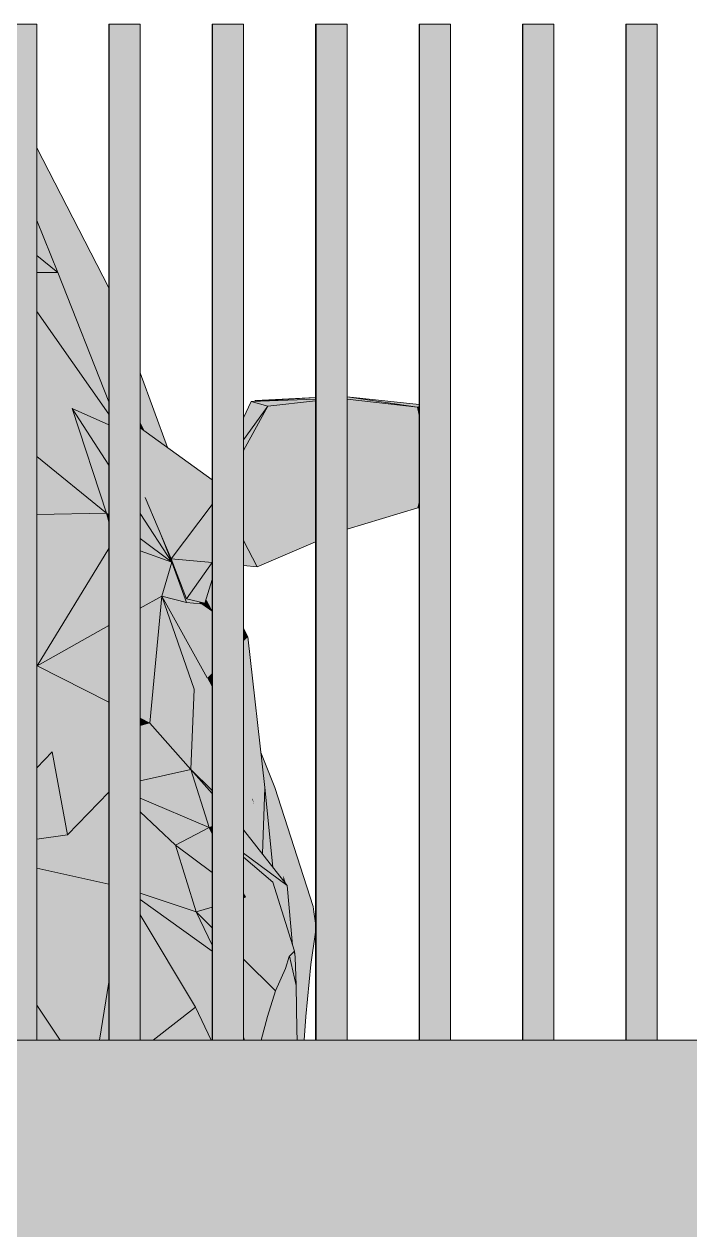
# Model space of a CAD drawing. Header units: millimetres. Extents: x 365175 to 2667127, y -330297 to -162108.
# Drawn here: x 1906639 to 1907282, y -319094 to -317931 of the extents above; entities that cross this region are included whole.
import ezdxf

# ---------------------------------------------------------------- set-up
doc = ezdxf.new("R2010")
doc.units = ezdxf.units.MM
doc.header["$MEASUREMENT"] = 0
doc.layers.add('Cars', color=7, linetype='Continuous')
doc.layers.add('TopoAlt', color=7, linetype='Continuous')

# ---------------------------------------------------------------- blocks, each defined once
blk = doc.blocks.new('Élément de coupe_125_6', base_point=(1445436.1, -319511))
at = {"layer": 'TopoAlt', "linetype": 'Continuous', "lineweight": 0, "true_color": 0x000000}
blk.add_hatch(color=18, dxfattribs=at).paths.add_polyline_path([(1882185.2, -318911), (1882185.2, -319511), (1914672.8, -319511), (1914672.8, -318911)])
at = {"layer": 'TopoAlt', "color": 190, "linetype": 'Continuous', "lineweight": 5, "true_color": 0x8002ff}
blk.add_line((1914672.8, -318911), (1882185.2, -318911), dxfattribs=at)
blk = doc.blocks.new('Élément de coupe_420_6', base_point=(1445436.1, -319511))
at = {"linetype": 'Continuous', "lineweight": 0, "true_color": 0x000000}
for points in [[(1906621.3, -317931), (1906621.3, -318911), (1906621.6, -318911), (1906621.6, -317931)], [(1906621.3, -317931), (1906621.3, -318911), (1906621.6, -318911), (1906621.6, -317931)], [(1906621.6, -317931), (1906621.6, -318911), (1906651.6, -318911), (1906651.6, -317931)]]:
    blk.add_hatch(color=18, dxfattribs=at).paths.add_polyline_path(points)
at = {"color": 18, "linetype": 'Continuous', "lineweight": 5, "true_color": 0x330000}
for p, q in [((1906621.3, -317931), (1906621.6, -317931)), ((1906621.3, -318911), (1906621.3, -317931)), ((1906621.6, -317931), (1906651.6, -317931)), ((1906621.6, -318911), (1906621.6, -317931)), ((1906651.6, -318911), (1906651.6, -317931))]:
    blk.add_line(p, q, dxfattribs=at)
blk = doc.blocks.new('Élément de coupe_421_6', base_point=(1445436.1, -319511))
at = {"linetype": 'Continuous', "lineweight": 0, "true_color": 0x000000}
for points in [[(1906721, -317931), (1906721, -318911), (1906721.4, -318911), (1906721.4, -317931)], [(1906721, -317931), (1906721, -318911), (1906721.4, -318911), (1906721.4, -317931)], [(1906721.4, -317931), (1906721.4, -318911), (1906751.4, -318911), (1906751.4, -317931)]]:
    blk.add_hatch(color=18, dxfattribs=at).paths.add_polyline_path(points)
at = {"color": 18, "linetype": 'Continuous', "lineweight": 5, "true_color": 0x330000}
for p, q in [((1906721, -317931), (1906721.4, -317931)), ((1906721, -318911), (1906721, -317931)), ((1906721.4, -317931), (1906751.4, -317931)), ((1906721.4, -318911), (1906721.4, -317931)), ((1906751.4, -318911), (1906751.4, -317931))]:
    blk.add_line(p, q, dxfattribs=at)
blk = doc.blocks.new('Élément de coupe_422_6', base_point=(1445436.1, -319511))
at = {"linetype": 'Continuous', "lineweight": 0, "true_color": 0x000000}
for points in [[(1906820.8, -317931), (1906820.8, -318911), (1906821.1, -318911), (1906821.1, -317931)], [(1906820.8, -317931), (1906820.8, -318911), (1906821.1, -318911), (1906821.1, -317931)], [(1906821.1, -317931), (1906821.1, -318911), (1906851.1, -318911), (1906851.1, -317931)]]:
    blk.add_hatch(color=18, dxfattribs=at).paths.add_polyline_path(points)
at = {"color": 18, "linetype": 'Continuous', "lineweight": 5, "true_color": 0x330000}
for p, q in [((1906820.8, -317931), (1906821.1, -317931)), ((1906820.8, -318911), (1906820.8, -317931)), ((1906821.1, -317931), (1906851.1, -317931)), ((1906821.1, -318911), (1906821.1, -317931)), ((1906851.1, -318911), (1906851.1, -317931))]:
    blk.add_line(p, q, dxfattribs=at)
blk = doc.blocks.new('Élément de coupe_423_6', base_point=(1445436.1, -319511))
at = {"linetype": 'Continuous', "lineweight": 0, "true_color": 0x000000}
for points in [[(1906920.5, -317931), (1906920.5, -318911), (1906920.9, -318911), (1906920.9, -317931)], [(1906920.5, -317931), (1906920.5, -318911), (1906920.9, -318911), (1906920.9, -317931)], [(1906920.9, -317931), (1906920.9, -318911), (1906950.9, -318911), (1906950.9, -317931)]]:
    blk.add_hatch(color=18, dxfattribs=at).paths.add_polyline_path(points)
at = {"color": 18, "linetype": 'Continuous', "lineweight": 5, "true_color": 0x330000}
for p, q in [((1906920.5, -317931), (1906920.9, -317931)), ((1906920.5, -318911), (1906920.5, -317931)), ((1906920.9, -317931), (1906950.9, -317931)), ((1906920.9, -318911), (1906920.9, -317931)), ((1906950.9, -318911), (1906950.9, -317931))]:
    blk.add_line(p, q, dxfattribs=at)
blk = doc.blocks.new('Élément de coupe_424_6', base_point=(1445436.1, -319511))
at = {"linetype": 'Continuous', "lineweight": 0, "true_color": 0x000000}
for points in [[(1907020.3, -317931), (1907020.3, -318911), (1907020.6, -318911), (1907020.6, -317931)], [(1907020.3, -317931), (1907020.3, -318911), (1907020.6, -318911), (1907020.6, -317931)], [(1907020.6, -317931), (1907020.6, -318911), (1907050.6, -318911), (1907050.6, -317931)]]:
    blk.add_hatch(color=18, dxfattribs=at).paths.add_polyline_path(points)
at = {"color": 18, "linetype": 'Continuous', "lineweight": 5, "true_color": 0x330000}
for p, q in [((1907020.3, -317931), (1907020.6, -317931)), ((1907020.3, -318911), (1907020.3, -317931)), ((1907020.6, -317931), (1907050.6, -317931)), ((1907020.6, -318911), (1907020.6, -317931)), ((1907050.6, -318911), (1907050.6, -317931))]:
    blk.add_line(p, q, dxfattribs=at)
blk = doc.blocks.new('Élément de coupe_425_6', base_point=(1445436.1, -319511))
at = {"linetype": 'Continuous', "lineweight": 0, "true_color": 0x000000}
for points in [[(1907120.1, -317931), (1907120.1, -318911), (1907120.4, -318911), (1907120.4, -317931)], [(1907120.1, -317931), (1907120.1, -318911), (1907120.4, -318911), (1907120.4, -317931)], [(1907120.4, -317931), (1907120.4, -318911), (1907150.4, -318911), (1907150.4, -317931)]]:
    blk.add_hatch(color=18, dxfattribs=at).paths.add_polyline_path(points)
at = {"color": 18, "linetype": 'Continuous', "lineweight": 5, "true_color": 0x330000}
for p, q in [((1907120.1, -317931), (1907120.4, -317931)), ((1907120.1, -318911), (1907120.1, -317931)), ((1907120.4, -317931), (1907150.4, -317931)), ((1907120.4, -318911), (1907120.4, -317931)), ((1907150.4, -318911), (1907150.4, -317931))]:
    blk.add_line(p, q, dxfattribs=at)
blk = doc.blocks.new('Élément de coupe_426_6', base_point=(1445436.1, -319511))
at = {"linetype": 'Continuous', "lineweight": 0, "true_color": 0x000000}
for points in [[(1907219.8, -317931), (1907219.8, -318911), (1907220.1, -318911), (1907220.1, -317931)], [(1907219.8, -317931), (1907219.8, -318911), (1907220.1, -318911), (1907220.1, -317931)], [(1907220.1, -317931), (1907220.1, -318911), (1907250.1, -318911), (1907250.1, -317931)]]:
    blk.add_hatch(color=18, dxfattribs=at).paths.add_polyline_path(points)
at = {"color": 18, "linetype": 'Continuous', "lineweight": 5, "true_color": 0x330000}
for p, q in [((1907219.8, -317931), (1907220.1, -317931)), ((1907219.8, -318911), (1907219.8, -317931)), ((1907220.1, -317931), (1907250.1, -317931)), ((1907220.1, -318911), (1907220.1, -317931)), ((1907250.1, -318911), (1907250.1, -317931))]:
    blk.add_line(p, q, dxfattribs=at)
blk = doc.blocks.new('Élément de coupe_491_6', base_point=(1445436.1, -319511))
at = {"layer": 'Cars', "linetype": 'Continuous', "lineweight": 0, "true_color": 0x000000}
for points in [[(1906651.6, -318050.4), (1906651.6, -318077.5), (1906721, -318185.7), (1906721, -318185.2)], [(1906651.6, -318091.4), (1906721, -318240), (1906721, -318185.7), (1906651.6, -318077.5)], [(1906651.6, -318091.4), (1906651.6, -318117.4), (1906721, -318254.9), (1906721, -318240)], [(1906651.6, -318117.4), (1906651.6, -318120.5), (1906671.9, -318170.5), (1906721, -318263.4), (1906721, -318254.9)], [(1906651.6, -318120.5), (1906651.6, -318154.1), (1906671.9, -318170.5)], [(1906651.6, -318154.1), (1906651.6, -318170.6), (1906671.9, -318170.5)], [(1906671.9, -318170.5), (1906651.6, -318170.6), (1906651.6, -318208.2), (1906721, -318307.1), (1906721, -318295.2)], [(1906671.9, -318170.5), (1906721, -318295.2), (1906721, -318263.4)], [(1906651.6, -318227.9), (1906685.6, -318301.7), (1906721, -318317.6), (1906721, -318307.1), (1906651.6, -318208.2)], [(1906651.6, -318227.9), (1906651.6, -318298.7), (1906685.6, -318301.7)], [(1906751.4, -318304.9), (1906762.3, -318328.3), (1906777.7, -318339.4), (1906751.4, -318267.2)], [(1906950.9, -318290.6), (1907018.7, -318300.3), (1907020.3, -318299.8), (1907020.3, -318297.9), (1906950.9, -318290.4)], [(1906685.6, -318301.7), (1906651.6, -318298.7), (1906651.6, -318348), (1906718.9, -318402.6)], [(1906685.6, -318301.7), (1906718.9, -318402.6), (1906721, -318404.1), (1906721, -318356.3)], [(1906685.6, -318301.7), (1906721, -318356.3), (1906721, -318317.6)], [(1906851.1, -318332), (1906874.4, -318299.4), (1906858.4, -318295), (1906851.1, -318310.7)], [(1906874.4, -318299.4), (1906851.1, -318342.2), (1906851.1, -318429), (1906864.1, -318454.3)], [(1906851.1, -318332), (1906851.1, -318342.2), (1906874.4, -318299.4)], [(1906858.4, -318295), (1906920.5, -318292.6), (1906920.5, -318291.2)], [(1906858.4, -318295), (1906874.4, -318299.4), (1906920.5, -318294.2), (1906920.5, -318292.6)], [(1906862, -318294.8), (1906862.2, -318294.8), (1906862.4, -318293.9)], [(1906862.4, -318293.9), (1906862.2, -318294.8), (1906862.8, -318294.7)], [(1906862.4, -318293.9), (1906862.8, -318294.7), (1906920.5, -318291.2), (1906920.5, -318291)], [(1906864.1, -318454.3), (1906920.5, -318430.4), (1906920.5, -318377.3), (1906874.4, -318299.4)], [(1906874.4, -318299.4), (1906920.5, -318377.3), (1906920.5, -318294.2)], [(1906950.9, -318290.6), (1906950.9, -318292.8), (1907018.7, -318300.3)], [(1906950.9, -318292.8), (1906950.9, -318297.8), (1907020.3, -318345.1), (1907020.3, -318308.1), (1907018.7, -318300.3)], [(1906950.9, -318297.8), (1906950.9, -318303.9), (1907019.2, -318397.7), (1907020.3, -318392.6), (1907020.3, -318345.1)], [(1907020.3, -318299.8), (1907018.7, -318300.3), (1907020.3, -318306.4)], [(1907018.7, -318300.3), (1907020.3, -318308.1), (1907020.3, -318306.4)], [(1906762.3, -318328.3), (1906751.4, -318304.9), (1906751.4, -318315), (1906755.7, -318323.5)], [(1906950.9, -318303.9), (1906950.9, -318418.2), (1907019.2, -318397.7)], [(1906751.4, -318315), (1906751.4, -318320.4), (1906755.7, -318323.5)], [(1906751.4, -318323.1), (1906820.8, -318378.4), (1906820.8, -318370.4), (1906751.4, -318320.4)], [(1906751.4, -318373.5), (1906756.2, -318387.6), (1906781.3, -318446.7), (1906820.8, -318394.2), (1906820.8, -318378.4), (1906751.4, -318323.1)], [(1906651.6, -318348), (1906651.6, -318403.9), (1906718.9, -318402.6)], [(1906751.4, -318403.1), (1906781.7, -318449.9), (1906769.4, -318418.5), (1906756.2, -318387.6), (1906751.4, -318373.5)], [(1906756.2, -318387.6), (1906777.4, -318443.3), (1906781.7, -318449.9), (1906769.4, -318418.5)], [(1906781.3, -318446.7), (1906820.8, -318450.3), (1906820.8, -318394.2)], [(1907020.3, -318392.6), (1907019.2, -318397.7), (1907020.3, -318397.5)], [(1906651.6, -318403.9), (1906651.6, -318414.6), (1906721, -318428.5), (1906721, -318411), (1906718.9, -318402.6)], [(1906721, -318404.1), (1906718.9, -318402.6), (1906721, -318411)], [(1906751.4, -318403.1), (1906751.4, -318427), (1906781.7, -318449.9)], [(1906651.6, -318414.6), (1906651.6, -318434), (1906721, -318429.7), (1906721, -318428.5)], [(1906651.6, -318434), (1906651.6, -318549.4), (1906651.9, -318549.8), (1906721, -318436.9), (1906721, -318429.7)], [(1906751.4, -318427), (1906751.4, -318438.9), (1906781.7, -318449.9)], [(1906769.4, -318418.5), (1906781.7, -318449.9), (1906793.3, -318481), (1906794.2, -318481.2), (1906781.3, -318446.7)], [(1906769.4, -318418.5), (1906781.7, -318449.9), (1906793.3, -318481), (1906794.2, -318481.2), (1906781.3, -318446.7)], [(1906851.1, -318429), (1906851.1, -318453.1), (1906864.1, -318454.3)], [(1906651.9, -318549.8), (1906721, -318511.1), (1906721, -318436.9)], [(1906751.4, -318438.9), (1906751.4, -318458.9), (1906772.1, -318482.6), (1906781.7, -318449.9)], [(1906796.1, -318488.8), (1906781.7, -318449.9), (1906772.1, -318482.6)], [(1906777.4, -318443.3), (1906779.7, -318448.4), (1906781.7, -318449.9)], [(1906779.7, -318448.4), (1906779.9, -318449.1), (1906780.1, -318449.3), (1906781.7, -318449.9)], [(1906780.1, -318449.3), (1906781.4, -318450.6), (1906781.7, -318449.9)], [(1906820.6, -318450.3), (1906781.3, -318446.7), (1906795.8, -318485.4)], [(1906781.3, -318446.7), (1906807, -318469.5), (1906820.6, -318450.3)], [(1906781.4, -318450.6), (1906794.7, -318487.3), (1906795.8, -318487.9), (1906781.7, -318449.9)], [(1906795.8, -318485.4), (1906813.7, -318489.5), (1906820.8, -318466.7), (1906820.8, -318450.3), (1906820.6, -318450.3)], [(1906820.6, -318450.3), (1906807, -318469.5), (1906806.2, -318487.8), (1906813.7, -318489.5), (1906820.8, -318466.7), (1906820.8, -318450.3)], [(1906751.4, -318494.2), (1906772.1, -318482.6), (1906751.4, -318458.9)], [(1906809.6, -318490), (1906820.8, -318497.8), (1906820.8, -318466.7), (1906813.7, -318489.5), (1906809.7, -318488.6)], [(1906751.4, -318494.2), (1906751.4, -318600.4), (1906760.7, -318605.2), (1906772.1, -318482.6)], [(1906760.7, -318605.2), (1906803.2, -318572.4), (1906772.1, -318482.6)], [(1906803.2, -318572.4), (1906816, -318561.6), (1906772.1, -318482.6)], [(1906772.1, -318482.6), (1906816, -318561.6), (1906796.1, -318488.8)], [(1906794.2, -318481.2), (1906793.3, -318481), (1906796.1, -318488.8), (1906809.6, -318490), (1906808.9, -318488.4), (1906795.8, -318485.4)], [(1906794.2, -318481.2), (1906793.3, -318481), (1906796.1, -318488.8), (1906809.6, -318490), (1906808.9, -318488.4), (1906795.8, -318485.4)], [(1906809.7, -318488.6), (1906809.6, -318490), (1906820.8, -318497.8), (1906820.8, -318496.6), (1906814.9, -318485.7), (1906813.7, -318489.5)], [(1906809.6, -318490), (1906796.1, -318488.8), (1906816, -318561.6)], [(1906801.2, -318489.2), (1906804.8, -318490.2), (1906811, -318506), (1906809.6, -318490)], [(1906809.7, -318488.6), (1906808.9, -318488.4), (1906809.6, -318490)], [(1906809.7, -318488.6), (1906808.9, -318488.4), (1906809.6, -318490)], [(1906809.6, -318490), (1906816, -318561.6), (1906820.8, -318556.7), (1906820.8, -318497.8)], [(1906809.6, -318490), (1906811, -318506), (1906817.2, -318536.1), (1906820.8, -318556.6), (1906820.8, -318497.8)], [(1906721, -318511.1), (1906651.9, -318549.8), (1906721, -318585)], [(1906851.1, -318519.1), (1906855.2, -318521.9), (1906851.1, -318513.7)], [(1906851.1, -318526.1), (1906855.2, -318521.9), (1906851.1, -318519.1)], [(1906855.2, -318521.9), (1906851.1, -318526.1), (1906851.1, -318628.3), (1906871.6, -318667.3)], [(1906651.9, -318549.8), (1906651.6, -318549.4), (1906651.6, -318549.7)], [(1906651.6, -318549.8), (1906651.9, -318549.8), (1906651.6, -318549.7)], [(1906651.6, -318550), (1906651.9, -318549.8), (1906651.6, -318549.8)], [(1906651.9, -318549.8), (1906651.6, -318550), (1906651.6, -318637.3), (1906666.3, -318633)], [(1906651.6, -318549.8), (1906651.9, -318549.8), (1906651.6, -318549.8)], [(1906651.9, -318549.8), (1906666.3, -318633), (1906721, -318616.9), (1906721, -318585)], [(1906816, -318561.6), (1906820.8, -318570.7), (1906820.8, -318556.7)], [(1906803.2, -318572.4), (1906820.8, -318596.8), (1906820.8, -318570.7), (1906816, -318561.6)], [(1906760.7, -318605.2), (1906800, -318650), (1906803.2, -318572.4)], [(1906800, -318650), (1906820.8, -318670.3), (1906820.8, -318624.6), (1906803.2, -318572.4)], [(1906820.8, -318596.8), (1906803.2, -318572.4), (1906820.8, -318624.6)], [(1906751.4, -318600.4), (1906751.4, -318607.9), (1906760.7, -318605.2)], [(1906751.4, -318661), (1906800, -318650), (1906760.7, -318605.2), (1906751.4, -318621.8)], [(1906751.4, -318607.9), (1906751.4, -318621.8), (1906760.7, -318605.2)], [(1906666.3, -318633), (1906721, -318664), (1906721, -318616.9)], [(1906651.6, -318637.3), (1906651.6, -318648.2), (1906666.3, -318633)], [(1906666.3, -318633), (1906651.6, -318648.2), (1906651.6, -318717), (1906681.3, -318712.8)], [(1906666.3, -318633), (1906681.3, -318712.8), (1906721, -318671.9), (1906721, -318664)], [(1906851.1, -318628.3), (1906851.1, -318638.8), (1906871.6, -318667.3)], [(1906851.1, -318686), (1906871.6, -318667.3), (1906851.1, -318638.8)], [(1906867.8, -318633.6), (1906871.6, -318667.3), (1906873.9, -318689.9), (1906889.3, -318751.8), (1906881.1, -318667.2)], [(1906751.4, -318661), (1906751.4, -318677.6), (1906817.7, -318706), (1906800, -318650)], [(1906800, -318650), (1906817.7, -318706), (1906820.8, -318705), (1906820.8, -318673.1)], [(1906800, -318650), (1906820.8, -318673.1), (1906820.8, -318670.3)], [(1906851.1, -318650.1), (1906851.1, -318657.3), (1906858.9, -318677.3), (1906859.5, -318678.4), (1906860, -318677.9), (1906854, -318658.8)], [(1906681.3, -318712.8), (1906721, -318716.7), (1906721, -318671.9)], [(1906851.1, -318686), (1906851.1, -318708.1), (1906868.8, -318730.8), (1906871.6, -318667.3)], [(1906868.8, -318730.8), (1906869.3, -318731.4), (1906871.6, -318667.3)], [(1906869.3, -318731.4), (1906879.3, -318744.1), (1906871.6, -318667.3)], [(1906920.5, -318800.3), (1906881.1, -318667.2), (1906889.3, -318751.8), (1906920.5, -318801.5)], [(1906918, -318782.1), (1906881.1, -318667.2), (1906918.9, -318787.1)], [(1906881.1, -318667.2), (1906920.5, -318800.3), (1906920.5, -318798.2), (1906918.9, -318787.1)], [(1906817.7, -318706), (1906751.4, -318677.6), (1906751.4, -318690.8), (1906785.3, -318723)], [(1906860, -318677.9), (1906859.5, -318678.4), (1906860.8, -318683.7)], [(1906751.4, -318690.8), (1906751.4, -318719.6), (1906785.3, -318723)], [(1906873.9, -318689.9), (1906877.4, -318725.5), (1906889.3, -318751.8)], [(1906817.7, -318706), (1906785.3, -318723), (1906820.8, -318749.4), (1906820.8, -318711.9)], [(1906817.7, -318706), (1906820.8, -318708.3), (1906820.8, -318705)], [(1906817.7, -318706), (1906820.8, -318711.9), (1906820.8, -318708.6)], [(1906817.7, -318706), (1906820.8, -318708.6), (1906820.8, -318708.3)], [(1906851.1, -318708.1), (1906851.1, -318730.7), (1906893.1, -318761.8)], [(1906651.6, -318717), (1906651.6, -318745.1), (1906721, -318760.6), (1906721, -318750.2), (1906681.3, -318712.8)], [(1906681.3, -318712.8), (1906721, -318750.2), (1906721, -318716.7)], [(1906751.4, -318719.6), (1906751.4, -318751), (1906785.3, -318723)], [(1906751.4, -318751), (1906751.4, -318769.1), (1906805.4, -318787.2), (1906785.3, -318723)], [(1906785.3, -318723), (1906805.4, -318787.2), (1906820.8, -318782.7), (1906820.8, -318749.4)], [(1906893.1, -318761.8), (1906851.1, -318730.7), (1906851.1, -318734.6), (1906879.1, -318758.5)], [(1906889.3, -318751.8), (1906877.4, -318725.5), (1906879.3, -318744.1), (1906889.2, -318756.8)], [(1906879.1, -318758.5), (1906851.1, -318734.6), (1906851.1, -318770), (1906852.8, -318773.2)], [(1906651.6, -318745.1), (1906651.6, -318783.9), (1906721, -318767.4), (1906721, -318760.6)], [(1906889.3, -318751.8), (1906889.2, -318756.8), (1906890.4, -318758.3)], [(1906889.3, -318751.8), (1906891.9, -318760.4), (1906893.1, -318761.8), (1906893.4, -318765), (1906915.9, -318837.9), (1906920.5, -318806.8), (1906920.5, -318801.5)], [(1906891.9, -318760.4), (1906889.3, -318751.8), (1906890.4, -318758.3)], [(1906852.8, -318773.2), (1906891.4, -318841.9), (1906879.1, -318758.5)], [(1906891.4, -318841.9), (1906895, -318830.4), (1906879.1, -318758.5)], [(1906900.1, -318825.1), (1906879.1, -318758.5), (1906895, -318830.4)], [(1906879.1, -318758.5), (1906898.3, -318819.3), (1906893.1, -318761.8)], [(1906915.9, -318837.9), (1906893.4, -318765), (1906895.9, -318793.2), (1906911.1, -318888.3)], [(1906651.6, -318877.1), (1906674, -318911), (1906712, -318911), (1906721, -318855), (1906721, -318767.4), (1906651.6, -318783.9)], [(1906751.4, -318769.1), (1906751.4, -318775.2), (1906820.8, -318825.2), (1906820.8, -318819.4), (1906805.4, -318787.2)], [(1906751.4, -318790.1), (1906804.7, -318879), (1906820.8, -318838.9), (1906820.8, -318825.2), (1906751.4, -318775.2)], [(1906851.1, -318770), (1906851.1, -318772), (1906852.8, -318773.2)], [(1906851.1, -318772), (1906851.1, -318773.7), (1906852.8, -318773.2)], [(1906852.8, -318773.2), (1906851.1, -318773.7), (1906851.1, -318832.8), (1906881.8, -318863.5)], [(1906891.4, -318841.9), (1906852.8, -318773.2), (1906881.8, -318863.5)], [(1906751.4, -318790.1), (1906751.4, -318911), (1906763.8, -318911), (1906804.7, -318879)], [(1906805.4, -318787.2), (1906820.8, -318802.6), (1906820.8, -318782.7)], [(1906805.4, -318787.2), (1906820.8, -318819.4), (1906820.8, -318802.6)], [(1906911.1, -318888.3), (1906895.9, -318793.2), (1906898.3, -318819.3), (1906900.1, -318825.1), (1906900.9, -318831), (1906901.8, -318858.4), (1906901.9, -318863.1)], [(1906900.1, -318825.1), (1906899.3, -318825.9), (1906900.9, -318831)], [(1906900.1, -318825.1), (1906899.3, -318825.9), (1906900.9, -318831)], [(1906851.1, -318832.8), (1906851.1, -318844.4), (1906881.8, -318863.5)], [(1906892, -318839.9), (1906896.1, -318867.2), (1906895.1, -318830.3), (1906895, -318830.4)], [(1906892, -318839.9), (1906896.1, -318867.2), (1906895.1, -318830.3), (1906895, -318830.4)], [(1906895.1, -318830.3), (1906896.1, -318867.2), (1906901.8, -318858.4), (1906895.4, -318830)], [(1906895.1, -318830.3), (1906896.1, -318867.2), (1906901.8, -318858.4), (1906895.4, -318830)], [(1906899.3, -318825.9), (1906895.4, -318830), (1906901.8, -318858.4), (1906900.9, -318831)], [(1906899.3, -318825.9), (1906895.4, -318830), (1906901.8, -318858.4), (1906900.9, -318831)], [(1906804.7, -318879), (1906820.8, -318895.7), (1906820.8, -318838.9)], [(1906851.1, -318860), (1906874.2, -318888.2), (1906881.8, -318863.5), (1906851.1, -318844.4)], [(1906885.5, -318855.1), (1906896.1, -318867.2), (1906892, -318839.9), (1906891.4, -318841.9)], [(1906885.5, -318855.1), (1906896.1, -318867.2), (1906892, -318839.9), (1906891.4, -318841.9)], [(1906712, -318911), (1906721, -318911), (1906721, -318855)], [(1906851.1, -318907.2), (1906852.4, -318911), (1906868, -318911), (1906874.2, -318888.2), (1906851.1, -318860)], [(1906874.2, -318888.2), (1906868, -318911), (1906876.8, -318911), (1906884.6, -318857.2), (1906881.8, -318863.5)], [(1906874.2, -318888.2), (1906868, -318911), (1906876.8, -318911), (1906884.6, -318857.2), (1906881.8, -318863.5)], [(1906884.6, -318857.2), (1906876.8, -318911), (1906884.8, -318911), (1906885, -318856.3)], [(1906884.6, -318857.2), (1906876.8, -318911), (1906884.8, -318911), (1906885, -318856.3)], [(1906884.8, -318911), (1906887, -318911), (1906885, -318856.2), (1906885, -318856.3)], [(1906884.8, -318911), (1906887, -318911), (1906885, -318856.2), (1906885, -318856.3)], [(1906885, -318856.2), (1906887, -318911), (1906895.3, -318911), (1906896.1, -318867.2), (1906885.5, -318855.1)], [(1906885, -318856.2), (1906887, -318911), (1906895.3, -318911), (1906896.1, -318867.2), (1906885.5, -318855.1)], [(1906896.1, -318867.2), (1906902.5, -318900.9), (1906901.8, -318858.4)], [(1906896.1, -318867.2), (1906902.5, -318900.9), (1906901.8, -318858.4)], [(1906895.3, -318911), (1906899.4, -318911), (1906896.1, -318867.2)], [(1906895.3, -318911), (1906899.4, -318911), (1906896.1, -318867.2)], [(1906902.5, -318900.9), (1906896.1, -318867.2), (1906899.4, -318911), (1906902.6, -318911)], [(1906902.5, -318900.9), (1906896.1, -318867.2), (1906899.4, -318911), (1906902.6, -318911)], [(1906911.1, -318888.3), (1906901.9, -318863.1), (1906902.5, -318900.9), (1906902.6, -318911), (1906909.6, -318911)], [(1906674, -318911), (1906651.6, -318877.1), (1906651.6, -318911)], [(1906763.8, -318911), (1906819.8, -318911), (1906804.7, -318879)], [(1906820.8, -318895.7), (1906804.7, -318879), (1906819.8, -318911), (1906820.8, -318911)], [(1906851.1, -318907.2), (1906851.1, -318911), (1906852.4, -318911)]]:
    blk.add_hatch(color=18, dxfattribs=at).paths.add_polyline_path(points)
at = {"layer": 'Cars', "color": 7, "linetype": 'Continuous', "lineweight": 5}
for p, q in [((1906721, -318185.2), (1906651.6, -318050.4)), ((1906671.9, -318170.5), (1906651.6, -318120.5)), ((1906671.9, -318170.5), (1906651.6, -318154.1)), ((1906671.9, -318170.5), (1906651.6, -318170.6)), ((1906721, -318295.2), (1906671.9, -318170.5)), ((1906721, -318307.1), (1906651.6, -318208.2)), ((1906777.7, -318339.4), (1906751.4, -318267.2)), ((1907020.3, -318297.9), (1906950.9, -318290.4)), ((1906721, -318356.3), (1906685.6, -318301.7)), ((1906685.6, -318301.7), (1906718.9, -318402.6)), ((1906721, -318317.6), (1906685.6, -318301.7)), ((1906858.4, -318295), (1906851.1, -318310.7)), ((1906874.4, -318299.4), (1906851.1, -318342.2)), ((1906874.4, -318299.4), (1906851.1, -318332)), ((1906920.5, -318291.2), (1906858.4, -318295)), ((1906920.5, -318292.6), (1906858.4, -318295)), ((1906858.4, -318295), (1906874.4, -318299.4)), ((1906862, -318294.8), (1906862.4, -318293.9)), ((1906862.4, -318293.9), (1906920.5, -318291)), ((1906920.5, -318294.2), (1906874.4, -318299.4)), ((1907018.7, -318300.3), (1906950.9, -318290.6)), ((1907018.7, -318300.3), (1906950.9, -318292.8)), ((1907018.7, -318300.3), (1907020.3, -318299.8)), ((1907020.3, -318308.1), (1907018.7, -318300.3)), ((1907020.3, -318306.4), (1907018.7, -318300.3)), ((1906820.8, -318370.4), (1906751.4, -318320.4)), ((1906718.9, -318402.6), (1906651.6, -318348)), ((1906756.2, -318387.6), (1906781.3, -318446.7)), ((1906820.8, -318394.2), (1906781.3, -318446.7)), ((1907019.2, -318397.7), (1907020.3, -318392.6)), ((1906718.9, -318402.6), (1906651.6, -318403.9)), ((1906721, -318404.1), (1906718.9, -318402.6)), ((1906721, -318411), (1906718.9, -318402.6)), ((1906781.7, -318449.9), (1906751.4, -318403.1)), ((1906950.9, -318418.2), (1907019.2, -318397.7)), ((1907019.2, -318397.7), (1907020.3, -318397.5)), ((1906781.7, -318449.9), (1906751.4, -318427)), ((1906781.7, -318449.9), (1906769.4, -318418.5)), ((1906864.1, -318454.3), (1906851.1, -318429)), ((1906721, -318436.9), (1906651.9, -318549.8)), ((1906781.7, -318449.9), (1906751.4, -318438.9)), ((1906864.1, -318454.3), (1906920.5, -318430.4)), ((1906772.1, -318482.6), (1906781.7, -318449.9)), ((1906781.3, -318446.7), (1906820.8, -318450.3)), ((1906781.3, -318446.7), (1906795.8, -318485.4)), ((1906796.1, -318488.8), (1906781.7, -318449.9)), ((1906795.8, -318485.4), (1906820.6, -318450.3)), ((1906851.1, -318453.1), (1906864.1, -318454.3)), ((1906813.7, -318489.5), (1906820.8, -318466.7)), ((1906772.1, -318482.6), (1906751.4, -318494.2)), ((1906760.7, -318605.2), (1906772.1, -318482.6)), ((1906803.2, -318572.4), (1906772.1, -318482.6)), ((1906816, -318561.6), (1906772.1, -318482.6)), ((1906772.1, -318482.6), (1906796.1, -318488.8)), ((1906795.8, -318485.4), (1906813.7, -318489.5)), ((1906809.6, -318490), (1906796.1, -318488.8)), ((1906808.9, -318488.4), (1906809.6, -318490)), ((1906721, -318511.1), (1906651.9, -318549.8)), ((1906855.2, -318521.9), (1906851.1, -318513.7)), ((1906871.6, -318667.3), (1906855.2, -318521.9)), ((1906651.9, -318549.8), (1906651.6, -318549.4)), ((1906651.9, -318549.8), (1906651.6, -318549.7)), ((1906651.6, -318550), (1906651.9, -318549.8)), ((1906651.9, -318549.8), (1906651.6, -318549.8)), ((1906651.9, -318549.8), (1906651.6, -318549.8)), ((1906721, -318585), (1906651.9, -318549.8)), ((1906800, -318650), (1906803.2, -318572.4)), ((1906760.7, -318605.2), (1906751.4, -318600.4)), ((1906800, -318650), (1906760.7, -318605.2)), ((1906651.6, -318648.2), (1906666.3, -318633)), ((1906681.3, -318712.8), (1906666.3, -318633)), ((1906881.1, -318667.2), (1906867.8, -318633.6)), ((1906800, -318650), (1906751.4, -318661)), ((1906817.7, -318706), (1906800, -318650)), ((1906820.8, -318673.1), (1906800, -318650)), ((1906820.8, -318670.3), (1906800, -318650)), ((1906681.3, -318712.8), (1906721, -318671.9)), ((1906869.3, -318731.4), (1906871.6, -318667.3)), ((1906871.6, -318667.3), (1906879.3, -318744.1)), ((1906881.1, -318667.2), (1906918, -318782.1)), ((1906817.7, -318706), (1906751.4, -318677.6)), ((1906785.3, -318723), (1906751.4, -318690.8)), ((1906785.3, -318723), (1906817.7, -318706)), ((1906820.8, -318705), (1906817.7, -318706)), ((1906820.8, -318711.9), (1906817.7, -318706)), ((1906820.8, -318708.6), (1906817.7, -318706)), ((1906820.8, -318708.3), (1906817.7, -318706)), ((1906893.1, -318761.8), (1906851.1, -318708.1)), ((1906681.3, -318712.8), (1906651.6, -318717)), ((1906805.4, -318787.2), (1906785.3, -318723)), ((1906820.8, -318749.4), (1906785.3, -318723)), ((1906893.1, -318761.8), (1906851.1, -318730.7)), ((1906879.1, -318758.5), (1906851.1, -318734.6)), ((1906721, -318760.6), (1906651.6, -318745.1)), ((1906900.1, -318825.1), (1906879.1, -318758.5)), ((1906898.3, -318819.3), (1906893.1, -318761.8)), ((1906805.4, -318787.2), (1906751.4, -318769.1)), ((1906820.8, -318825.2), (1906751.4, -318775.2)), ((1906852.8, -318773.2), (1906851.1, -318770)), ((1906852.8, -318773.2), (1906851.1, -318772)), ((1906851.1, -318773.7), (1906852.8, -318773.2)), ((1906804.7, -318879), (1906751.4, -318790.1)), ((1906805.4, -318787.2), (1906820.8, -318782.7)), ((1906820.8, -318802.6), (1906805.4, -318787.2)), ((1906820.8, -318819.4), (1906805.4, -318787.2)), ((1906918.9, -318787.1), (1906918, -318782.1)), ((1906920.5, -318798.2), (1906918.9, -318787.1)), ((1906915.9, -318837.9), (1906920.5, -318806.8)), ((1906895, -318830.4), (1906900.1, -318825.1)), ((1906900.1, -318825.1), (1906900.9, -318831)), ((1906881.8, -318863.5), (1906851.1, -318832.8)), ((1906891.4, -318841.9), (1906895, -318830.4)), ((1906895.4, -318830), (1906901.8, -318858.4)), ((1906900.9, -318831), (1906901.8, -318858.4)), ((1906881.8, -318863.5), (1906891.4, -318841.9)), ((1906911.1, -318888.3), (1906915.9, -318837.9)), ((1906712, -318911), (1906721, -318855)), ((1906901.8, -318858.4), (1906902.5, -318900.9)), ((1906874.2, -318888.2), (1906881.8, -318863.5)), ((1906674, -318911), (1906651.6, -318877.1)), ((1906804.7, -318879), (1906763.8, -318911)), ((1906819.8, -318911), (1906804.7, -318879)), ((1906868, -318911), (1906874.2, -318888.2)), ((1906909.6, -318911), (1906911.1, -318888.3)), ((1906902.5, -318900.9), (1906902.6, -318911))]:
    blk.add_line(p, q, dxfattribs=at)

msp = doc.modelspace()

# ---------------------------------------------------------------- block references
at = {"lineweight": 0}
for name in ['Élément de coupe_420_6', 'Élément de coupe_421_6', 'Élément de coupe_422_6', 'Élément de coupe_423_6', 'Élément de coupe_424_6', 'Élément de coupe_425_6', 'Élément de coupe_426_6']:
    msp.add_blockref(name, (1445436.05, -319510.981), dxfattribs=at)
at = {"layer": 'Cars', "lineweight": 0}
msp.add_blockref('Élément de coupe_491_6', (1445436.05, -319510.981), dxfattribs=at)
at = {"layer": 'TopoAlt', "lineweight": 0}
msp.add_blockref('Élément de coupe_125_6', (1445436.05, -319510.981), dxfattribs=at)

doc.saveas('drawing.dxf')
